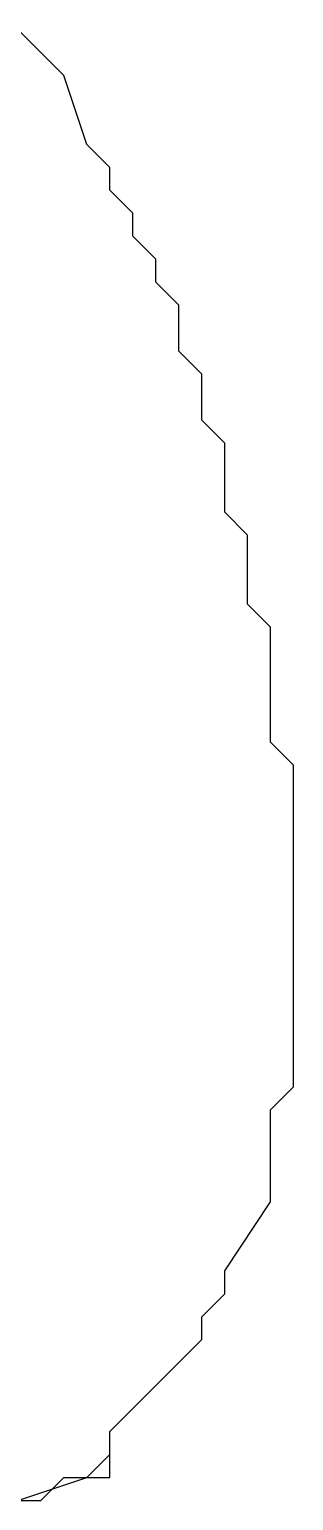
# Model space of a CAD drawing. Header units: millimetres. Extents: x 2 to 58.7, y 4.1 to 84.
# Drawn here: x 38.692 to 39.389, y 5.455 to 9.333 of the extents above; entities that cross this region are included whole.
import ezdxf

# ---------------------------------------------------------------- set-up
doc = ezdxf.new("R2010")
doc.units = ezdxf.units.MM
doc.layers.add('CUT_OUTER', color=1, linetype='Continuous', true_color=0xa7a7a7)
doc.layers.add('RAISED_METAL', color=2, linetype='Continuous', true_color=0xa7a7a7)

msp = doc.modelspace()

# ---------------------------------------------------------------- linework, layer by layer
at = {"layer": 'CUT_OUTER'}
msp.add_lwpolyline([(38.6621, 5.4545), (38.7227, 5.4545), (38.7833, 5.5152), (38.9045, 5.5152), (38.9045, 5.6364), (39.1469, 5.8788), (39.1469, 5.9394), (39.2075, 6), (39.2075, 6.0606), (39.3287, 6.2424), (39.3287, 6.4848), (39.3893, 6.5455), (39.3893, 7.3939), (39.3287, 7.4545), (39.3287, 7.7576), (39.2681, 7.8182), (39.2681, 8), (39.2075, 8.0606), (39.2075, 8.2424), (39.1469, 8.303), (39.1469, 8.4242), (39.0863, 8.4848), (39.0863, 8.6061), (39.0257, 8.6667), (39.0257, 8.7273), (38.9651, 8.7879), (38.9651, 8.8485), (38.9045, 8.9091), (38.9045, 8.9697), (38.8439, 9.0303), (38.7833, 9.2121), (38.6621, 9.3333)], dxfattribs=at)
at = {"layer": 'RAISED_METAL'}
msp.add_lwpolyline([(38.6621, 5.4545), (38.8439, 5.5152), (38.9045, 5.5758), (38.9045, 5.6364), (39.1469, 5.8788), (39.1469, 5.9394), (39.2075, 6), (39.2075, 6.0606), (39.3287, 6.2424), (39.3287, 6.4848), (39.3893, 6.5455), (39.3893, 7.3939), (39.3287, 7.4545), (39.3287, 7.7576), (39.2681, 7.8182), (39.2681, 8), (39.2075, 8.0606), (39.2075, 8.2424), (39.1469, 8.303), (39.1469, 8.4242), (39.0863, 8.4848), (39.0863, 8.6061), (39.0257, 8.6667), (39.0257, 8.7273), (38.9651, 8.7879), (38.9651, 8.8485), (38.9045, 8.9091), (38.9045, 8.9697), (38.8439, 9.0303), (38.7833, 9.2121), (38.6621, 9.3333)], dxfattribs=at)

doc.saveas('drawing.dxf')
